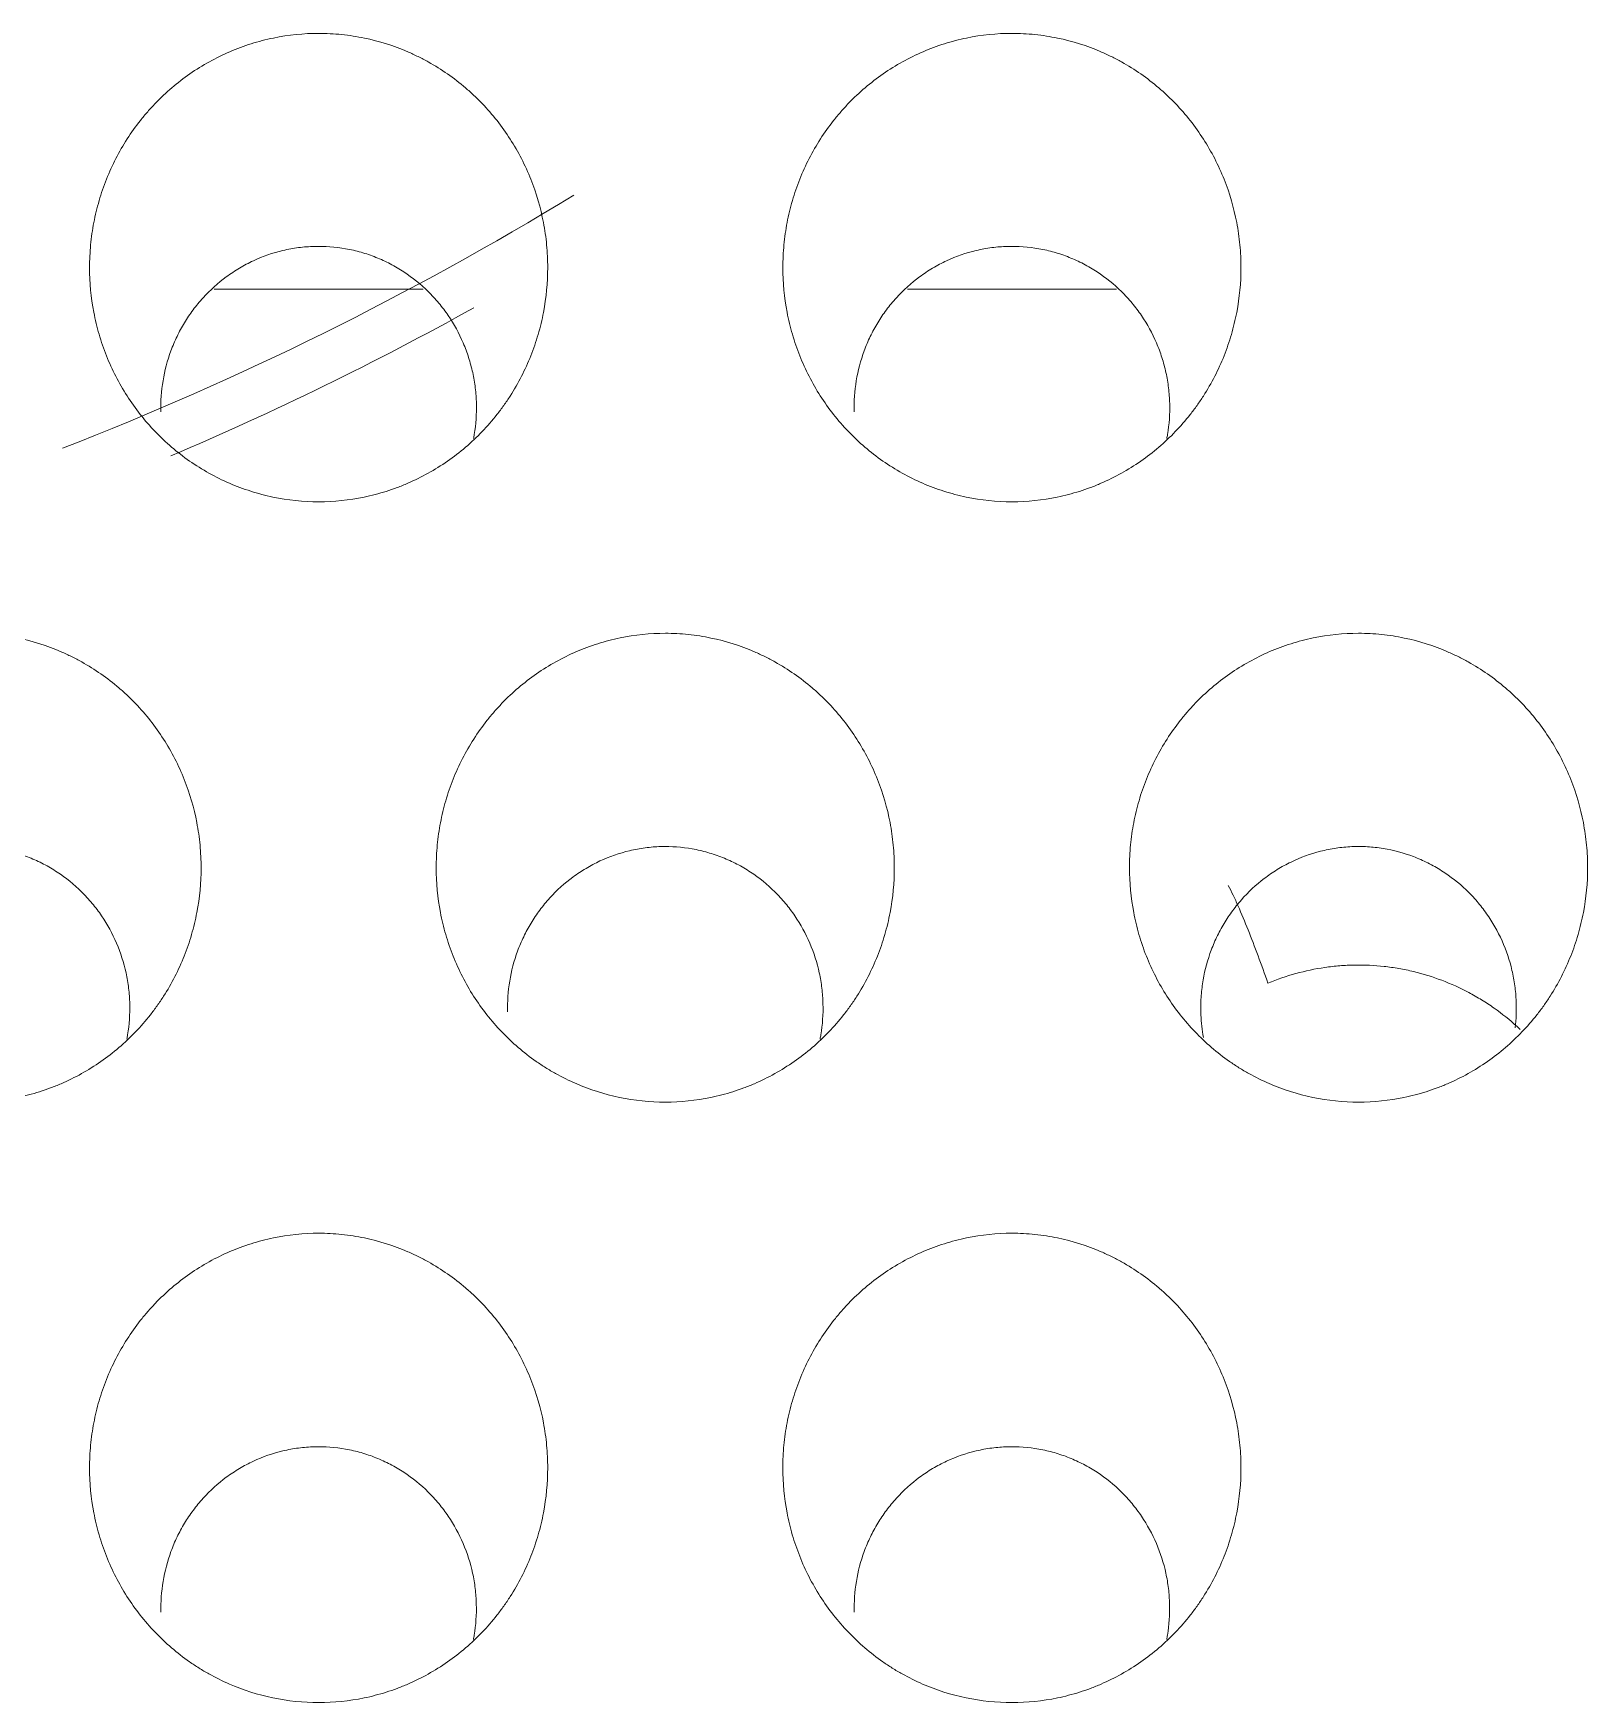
# Model space of a CAD drawing. Header units: inches. Extents: x 3778 to 56227, y -16914 to 35091.
# Drawn here: x 42868.04 to 42874.73, y -12648.33 to -12641.14 of the extents above; entities that cross this region are included whole.
import ezdxf

# ---------------------------------------------------------------- set-up
doc = ezdxf.new("R2010")
doc.units = ezdxf.units.IN
doc.header["$LTSCALE"] = 100
doc.header["$MEASUREMENT"] = 0
doc.layers.add('2-con', color=2, linetype='Continuous')
doc.layers.add('mark-B', color=2, linetype='Continuous', lineweight=20)

# ---------------------------------------------------------------- blocks, each defined once
blk = doc.blocks.new('무풍1WAY 대형')
at = {"layer": 'mark-B'}
for centre, major_axis, ratio, start_param, end_param in [((-179.2733, -450.8437), (0, -15.7282), 0.916931, 3.483724, 3.651771), ((-179.2733, -448.6017), (0, -13.686), 0.99617, 3.541247, 3.647864)]:
    blk.add_ellipse(centre, major_axis=major_axis, ratio=ratio, start_param=start_param, end_param=end_param, dxfattribs=at)
for points, knots in [([(-188.2031, -430.621), (-188.2695, -430.621), (-188.3348, -430.6278), (-188.4311, -430.6478), (-188.4629, -430.6561), (-188.5101, -430.671), (-188.5258, -430.6764), (-188.5568, -430.688), (-188.5721, -430.6942), (-188.6474, -430.7268), (-188.7045, -430.7587), (-188.7853, -430.815), (-188.8115, -430.8354), (-188.8614, -430.8781), (-188.9088, -430.923), (-188.9515, -430.9722), (-188.9818, -431.0107), (-188.9915, -431.0238), (-189.0105, -431.0505), (-189.0197, -431.0641), (-189.064, -431.1333), (-189.0935, -431.1912), (-189.1295, -431.2817), (-189.14, -431.3125), (-189.1537, -431.3595), (-189.1579, -431.3754), (-189.1655, -431.4073), (-189.169, -431.4232), (-189.1842, -431.5031), (-189.1902, -431.5675), (-189.1902, -431.6487), (-189.1898, -431.6649), (-189.1883, -431.6975), (-189.1872, -431.7139), (-189.1825, -431.7628), (-189.1779, -431.795), (-189.1597, -431.8905), (-189.1417, -431.9527), (-189.1056, -432.0436), (-189.092, -432.0737), (-189.0622, -432.1318), (-189.046, -432.16), (-188.9935, -432.2419), (-188.9534, -432.2932), (-188.8964, -432.3527), (-188.8847, -432.3643), (-188.8609, -432.3868), (-188.8244, -432.4197), (-188.76, -432.4696), (-188.7046, -432.5043), (-188.6616, -432.5283), (-188.6471, -432.536), (-188.6174, -432.5506), (-188.6024, -432.5576), (-188.5267, -432.5903), (-188.4644, -432.6101), (-188.3681, -432.6302), (-188.3355, -432.6353), (-188.2694, -432.6421), (-188.2364, -432.6438), (-188.138, -432.6439), (-188.0727, -432.6373), (-187.9918, -432.6206), (-187.9756, -432.6168), (-187.9436, -432.6084), (-187.896, -432.5947), (-187.8193, -432.5661), (-187.7606, -432.5372), (-187.7031, -432.5052), (-187.6749, -432.4876), (-187.594, -432.4312), (-187.5444, -432.3888), (-187.4879, -432.3299), (-187.4768, -432.3178), (-187.4553, -432.293), (-187.4448, -432.2803), (-187.4143, -432.2416), (-187.3953, -432.2149), (-187.3427, -432.1328), (-187.313, -432.075), (-187.2828, -431.9989), (-187.2771, -431.9835), (-187.2665, -431.9525), (-187.2517, -431.9059), (-187.2328, -431.8271), (-187.2236, -431.7629), (-187.219, -431.7144), (-187.2179, -431.6982), (-187.2163, -431.6655), (-187.2159, -431.6491), (-187.2159, -431.5674), (-187.222, -431.5029), (-187.2402, -431.4075), (-187.2477, -431.3759), (-187.2614, -431.3288), (-187.2663, -431.3132), (-187.2769, -431.2822), (-187.2826, -431.2668), (-187.3126, -431.1911), (-187.3421, -431.1334), (-187.3947, -431.0511), (-187.4136, -431.0245), (-187.4543, -430.9726), (-187.4758, -430.9479), (-187.5434, -430.8772), (-187.5927, -430.8347), (-187.66, -430.7877), (-187.6737, -430.7786), (-187.7017, -430.761), (-187.7159, -430.7526), (-187.759, -430.7285), (-187.7884, -430.714), (-187.8783, -430.675), (-187.9408, -430.655), (-188.0708, -430.6278), (-188.1366, -430.621), (-188.2031, -430.621)], [0, 0, 0, 0, 0.03125, 0.03125, 0.046875, 0.046875, 0.054688, 0.054688, 0.0625, 0.0625, 0.09375, 0.09375, 0.109375, 0.109375, 0.125, 0.140625, 0.140625, 0.148438, 0.148438, 0.15625, 0.15625, 0.1875, 0.1875, 0.203125, 0.203125, 0.210938, 0.210938, 0.21875, 0.21875, 0.25, 0.25, 0.257813, 0.257813, 0.265625, 0.265625, 0.28125, 0.28125, 0.3125, 0.3125, 0.328125, 0.328125, 0.34375, 0.34375, 0.375, 0.375, 0.382813, 0.382813, 0.390625, 0.40625, 0.421875, 0.421875, 0.429688, 0.429688, 0.4375, 0.4375, 0.46875, 0.46875, 0.484375, 0.484375, 0.5, 0.5, 0.53125, 0.53125, 0.539063, 0.539063, 0.546875, 0.5625, 0.578125, 0.578125, 0.59375, 0.59375, 0.625, 0.625, 0.632813, 0.632813, 0.640625, 0.640625, 0.65625, 0.65625, 0.6875, 0.6875, 0.695313, 0.695313, 0.703125, 0.71875, 0.734375, 0.734375, 0.742187, 0.742187, 0.75, 0.75, 0.78125, 0.78125, 0.796875, 0.796875, 0.804687, 0.804687, 0.8125, 0.8125, 0.84375, 0.84375, 0.859375, 0.859375, 0.875, 0.875, 0.90625, 0.90625, 0.914063, 0.914063, 0.921875, 0.921875, 0.9375, 0.9375, 0.96875, 0.96875, 1, 1, 1, 1]), ([(-185.2155, -430.621), (-185.282, -430.621), (-185.3473, -430.6278), (-185.4435, -430.6478), (-185.4753, -430.6561), (-185.5226, -430.671), (-185.5383, -430.6764), (-185.5692, -430.688), (-185.5845, -430.6942), (-185.6599, -430.7268), (-185.7169, -430.7587), (-185.7977, -430.815), (-185.824, -430.8354), (-185.8738, -430.8781), (-185.9213, -430.923), (-185.964, -430.9722), (-185.9942, -431.0107), (-186.004, -431.0238), (-186.023, -431.0505), (-186.0322, -431.0641), (-186.0765, -431.1333), (-186.106, -431.1912), (-186.1419, -431.2817), (-186.1525, -431.3125), (-186.1662, -431.3595), (-186.1704, -431.3754), (-186.178, -431.4073), (-186.1814, -431.4232), (-186.1966, -431.5031), (-186.2027, -431.5675), (-186.2027, -431.6487), (-186.2023, -431.6649), (-186.2008, -431.6975), (-186.1996, -431.7139), (-186.195, -431.7628), (-186.1904, -431.795), (-186.1722, -431.8905), (-186.1541, -431.9527), (-186.118, -432.0436), (-186.1044, -432.0737), (-186.0746, -432.1318), (-186.0584, -432.16), (-186.006, -432.2419), (-185.9658, -432.2932), (-185.9089, -432.3527), (-185.8972, -432.3643), (-185.8733, -432.3868), (-185.8368, -432.4197), (-185.7724, -432.4696), (-185.7171, -432.5043), (-185.6741, -432.5283), (-185.6595, -432.536), (-185.6299, -432.5506), (-185.6148, -432.5576), (-185.5392, -432.5903), (-185.4768, -432.6101), (-185.3805, -432.6302), (-185.3479, -432.6353), (-185.2818, -432.6421), (-185.2489, -432.6438), (-185.1504, -432.6439), (-185.0852, -432.6373), (-185.0042, -432.6206), (-184.988, -432.6168), (-184.956, -432.6084), (-184.9085, -432.5947), (-184.8318, -432.5661), (-184.773, -432.5372), (-184.7155, -432.5052), (-184.6873, -432.4876), (-184.6064, -432.4312), (-184.5569, -432.3888), (-184.5003, -432.3299), (-184.4893, -432.3178), (-184.4677, -432.293), (-184.4572, -432.2803), (-184.4267, -432.2416), (-184.4078, -432.2149), (-184.3551, -432.1328), (-184.3255, -432.075), (-184.2952, -431.9989), (-184.2895, -431.9835), (-184.2789, -431.9525), (-184.2641, -431.9059), (-184.2452, -431.8271), (-184.2361, -431.7629), (-184.2315, -431.7144), (-184.2303, -431.6982), (-184.2288, -431.6655), (-184.2284, -431.6491), (-184.2284, -431.5674), (-184.2345, -431.5029), (-184.2526, -431.4075), (-184.2602, -431.3759), (-184.2738, -431.3288), (-184.2788, -431.3132), (-184.2894, -431.2822), (-184.295, -431.2668), (-184.3251, -431.1911), (-184.3546, -431.1334), (-184.4071, -431.0511), (-184.426, -431.0245), (-184.4667, -430.9726), (-184.4882, -430.9479), (-184.5558, -430.8772), (-184.6052, -430.8347), (-184.6724, -430.7877), (-184.6862, -430.7786), (-184.7142, -430.761), (-184.7284, -430.7526), (-184.7715, -430.7285), (-184.8008, -430.714), (-184.8908, -430.675), (-184.9533, -430.655), (-185.0833, -430.6278), (-185.1491, -430.621), (-185.2155, -430.621)], [0, 0, 0, 0, 0.03125, 0.03125, 0.046875, 0.046875, 0.054687, 0.054687, 0.0625, 0.0625, 0.09375, 0.09375, 0.109375, 0.109375, 0.125, 0.140625, 0.140625, 0.148438, 0.148438, 0.15625, 0.15625, 0.1875, 0.1875, 0.203125, 0.203125, 0.210938, 0.210938, 0.21875, 0.21875, 0.25, 0.25, 0.257813, 0.257813, 0.265625, 0.265625, 0.28125, 0.28125, 0.3125, 0.3125, 0.328125, 0.328125, 0.34375, 0.34375, 0.375, 0.375, 0.382813, 0.382813, 0.390625, 0.40625, 0.421875, 0.421875, 0.429688, 0.429688, 0.4375, 0.4375, 0.46875, 0.46875, 0.484375, 0.484375, 0.5, 0.5, 0.53125, 0.53125, 0.539063, 0.539063, 0.546875, 0.5625, 0.578125, 0.578125, 0.59375, 0.59375, 0.625, 0.625, 0.632813, 0.632813, 0.640625, 0.640625, 0.65625, 0.65625, 0.6875, 0.6875, 0.695313, 0.695313, 0.703125, 0.71875, 0.734375, 0.734375, 0.742188, 0.742188, 0.75, 0.75, 0.78125, 0.78125, 0.796875, 0.796875, 0.804688, 0.804688, 0.8125, 0.8125, 0.84375, 0.84375, 0.859375, 0.859375, 0.875, 0.875, 0.90625, 0.90625, 0.914063, 0.914063, 0.921875, 0.921875, 0.9375, 0.9375, 0.96875, 0.96875, 1, 1, 1, 1]), ([(-188.8701, -430.8933), (-188.8713, -430.8995), (-188.8724, -430.9057), (-188.8806, -430.956), (-188.8837, -431.0004), (-188.882, -431.0678), (-188.8804, -431.0904), (-188.875, -431.1349), (-188.8713, -431.157), (-188.8571, -431.2224), (-188.8436, -431.2651), (-188.808, -431.3483), (-188.7865, -431.3876), (-188.7488, -431.4432), (-188.7353, -431.4612), (-188.7137, -431.4873), (-188.7062, -431.4959), (-188.6909, -431.5126), (-188.683, -431.5207), (-188.643, -431.5604), (-188.6081, -431.5887), (-188.5608, -431.6197), (-188.5512, -431.6257), (-188.5316, -431.6372), (-188.5216, -431.6428), (-188.4914, -431.6585), (-188.4503, -431.6774), (-188.397, -431.6956), (-188.3641, -431.7042), (-188.3419, -431.7093), (-188.3307, -431.7116), (-188.2745, -431.7216), (-188.2294, -431.7249), (-188.1617, -431.723), (-188.1391, -431.7212), (-188.1052, -431.7167), (-188.0939, -431.7149), (-188.0715, -431.7108), (-188.0604, -431.7085), (-188.0054, -431.6954), (-187.9628, -431.6806), (-187.9013, -431.6519), (-187.881, -431.6412), (-187.8421, -431.618), (-187.8233, -431.6055), (-187.7692, -431.5655), (-187.7359, -431.5354), (-187.6977, -431.4934), (-187.6903, -431.4848), (-187.676, -431.4674), (-187.6691, -431.4585), (-187.649, -431.4315), (-187.6241, -431.3943), (-187.5975, -431.3452), (-187.5836, -431.3144), (-187.5749, -431.2937), (-187.5707, -431.2831), (-187.5513, -431.2303), (-187.5288, -431.1442), (-187.5224, -431.0554), (-187.5235, -431.0102)], [0, 0, 0, 0, 0.008227, 0.008227, 0.066566, 0.066566, 0.095736, 0.095736, 0.124906, 0.124906, 0.183246, 0.183246, 0.241585, 0.241585, 0.270755, 0.270755, 0.28534, 0.28534, 0.299925, 0.299925, 0.358264, 0.358264, 0.372849, 0.372849, 0.387434, 0.387434, 0.416604, 0.445774, 0.460359, 0.460359, 0.474944, 0.474944, 0.533283, 0.533283, 0.562453, 0.562453, 0.577038, 0.577038, 0.591623, 0.591623, 0.649962, 0.649962, 0.679132, 0.679132, 0.708302, 0.708302, 0.766642, 0.766642, 0.781226, 0.781226, 0.795811, 0.795811, 0.824981, 0.854151, 0.868736, 0.868736, 0.883321, 0.883321, 0.94166, 1, 1, 1, 1]), ([(-185.8826, -430.8933), (-185.8837, -430.8995), (-185.8848, -430.9057), (-185.8931, -430.956), (-185.8962, -431.0004), (-185.8945, -431.0678), (-185.8928, -431.0904), (-185.8875, -431.1349), (-185.8838, -431.157), (-185.8695, -431.2224), (-185.856, -431.2651), (-185.8205, -431.3483), (-185.799, -431.3876), (-185.7613, -431.4432), (-185.7478, -431.4612), (-185.7261, -431.4873), (-185.7187, -431.4959), (-185.7033, -431.5126), (-185.6955, -431.5207), (-185.6554, -431.5604), (-185.6205, -431.5887), (-185.5733, -431.6197), (-185.5637, -431.6257), (-185.5441, -431.6372), (-185.5341, -431.6428), (-185.5039, -431.6585), (-185.4628, -431.6774), (-185.4095, -431.6956), (-185.3765, -431.7042), (-185.3544, -431.7093), (-185.3432, -431.7116), (-185.287, -431.7216), (-185.2419, -431.7249), (-185.1742, -431.723), (-185.1516, -431.7212), (-185.1177, -431.7167), (-185.1063, -431.7149), (-185.0839, -431.7108), (-185.0728, -431.7085), (-185.0178, -431.6954), (-184.9753, -431.6806), (-184.9137, -431.6519), (-184.8935, -431.6412), (-184.8545, -431.618), (-184.8358, -431.6055), (-184.7816, -431.5655), (-184.7483, -431.5354), (-184.7102, -431.4934), (-184.7028, -431.4848), (-184.6884, -431.4674), (-184.6815, -431.4585), (-184.6614, -431.4315), (-184.6365, -431.3943), (-184.6099, -431.3452), (-184.5961, -431.3144), (-184.5873, -431.2937), (-184.5831, -431.2831), (-184.5638, -431.2303), (-184.5413, -431.1442), (-184.5349, -431.0554), (-184.536, -431.0102)], [0, 0, 0, 0, 0.008227, 0.008227, 0.066566, 0.066566, 0.095736, 0.095736, 0.124906, 0.124906, 0.183246, 0.183246, 0.241585, 0.241585, 0.270755, 0.270755, 0.28534, 0.28534, 0.299925, 0.299925, 0.358264, 0.358264, 0.372849, 0.372849, 0.387434, 0.387434, 0.416604, 0.445774, 0.460359, 0.460359, 0.474944, 0.474944, 0.533283, 0.533283, 0.562453, 0.562453, 0.577038, 0.577038, 0.591623, 0.591623, 0.649962, 0.649962, 0.679132, 0.679132, 0.708302, 0.708302, 0.766642, 0.766642, 0.781226, 0.781226, 0.795811, 0.795811, 0.824981, 0.854151, 0.868736, 0.868736, 0.883321, 0.883321, 0.94166, 1, 1, 1, 1]), ([(-189.6968, -433.2088), (-189.7633, -433.2088), (-189.8285, -433.2156), (-189.9248, -433.2355), (-189.9565, -433.2438), (-190.0038, -433.2587), (-190.0195, -433.2641), (-190.0505, -433.2757), (-190.0657, -433.2818), (-190.1411, -433.3144), (-190.1981, -433.3462), (-190.2789, -433.4025), (-190.3052, -433.4228), (-190.355, -433.4655), (-190.4024, -433.5104), (-190.4451, -433.5595), (-190.4754, -433.5979), (-190.4852, -433.611), (-190.5042, -433.6377), (-190.5134, -433.6513), (-190.5577, -433.7204), (-190.5872, -433.7783), (-190.6232, -433.8687), (-190.6337, -433.8994), (-190.6474, -433.9465), (-190.6516, -433.9623), (-190.6593, -433.9941), (-190.6627, -434.0101), (-190.6779, -434.0899), (-190.684, -434.1543), (-190.684, -434.2354), (-190.6836, -434.2516), (-190.6821, -434.2842), (-190.6809, -434.3005), (-190.6763, -434.3494), (-190.6717, -434.3816), (-190.6534, -434.477), (-190.6354, -434.5391), (-190.5993, -434.63), (-190.5857, -434.6601), (-190.5559, -434.7181), (-190.5397, -434.7463), (-190.4872, -434.8281), (-190.447, -434.8793), (-190.3901, -434.9387), (-190.3783, -434.9503), (-190.3545, -434.9729), (-190.318, -435.0057), (-190.2536, -435.0555), (-190.1983, -435.0901), (-190.1553, -435.1141), (-190.1407, -435.1218), (-190.1111, -435.1364), (-190.096, -435.1434), (-190.0204, -435.1761), (-189.958, -435.1958), (-189.8618, -435.2159), (-189.8292, -435.2209), (-189.7631, -435.2278), (-189.7302, -435.2295), (-189.6317, -435.2295), (-189.5666, -435.2229), (-189.4856, -435.2062), (-189.4694, -435.2025), (-189.4374, -435.1941), (-189.3899, -435.1805), (-189.3132, -435.1519), (-189.2545, -435.123), (-189.197, -435.0911), (-189.1688, -435.0735), (-189.0879, -435.0172), (-189.0384, -434.9748), (-188.9818, -434.916), (-188.9707, -434.9039), (-188.9492, -434.8792), (-188.9387, -434.8665), (-188.9082, -434.8278), (-188.8892, -434.8012), (-188.8366, -434.7191), (-188.8069, -434.6613), (-188.7766, -434.5853), (-188.7709, -434.5699), (-188.7603, -434.539), (-188.7455, -434.4924), (-188.7266, -434.4136), (-188.7174, -434.3496), (-188.7128, -434.3011), (-188.7117, -434.2848), (-188.7101, -434.2522), (-188.7097, -434.2358), (-188.7097, -434.1541), (-188.7158, -434.0897), (-188.734, -433.9944), (-188.7415, -433.9628), (-188.7552, -433.9158), (-188.7601, -433.9001), (-188.7708, -433.8691), (-188.7764, -433.8538), (-188.8065, -433.7782), (-188.836, -433.7205), (-188.8886, -433.6384), (-188.9075, -433.6117), (-188.9482, -433.5599), (-188.9697, -433.5352), (-189.0373, -433.4646), (-189.0867, -433.4222), (-189.1539, -433.3752), (-189.1676, -433.3661), (-189.1956, -433.3486), (-189.2099, -433.3402), (-189.2529, -433.3161), (-189.2823, -433.3016), (-189.3722, -433.2627), (-189.4347, -433.2427), (-189.5647, -433.2156), (-189.6304, -433.2088), (-189.6968, -433.2088)], [0, 0, 0, 0, 0.03125, 0.03125, 0.046875, 0.046875, 0.054688, 0.054688, 0.0625, 0.0625, 0.09375, 0.09375, 0.109375, 0.109375, 0.125, 0.140625, 0.140625, 0.148438, 0.148438, 0.15625, 0.15625, 0.1875, 0.1875, 0.203125, 0.203125, 0.210938, 0.210938, 0.21875, 0.21875, 0.25, 0.25, 0.257812, 0.257812, 0.265625, 0.265625, 0.28125, 0.28125, 0.3125, 0.3125, 0.328125, 0.328125, 0.34375, 0.34375, 0.375, 0.375, 0.382812, 0.382812, 0.390625, 0.40625, 0.421875, 0.421875, 0.429687, 0.429687, 0.4375, 0.4375, 0.46875, 0.46875, 0.484375, 0.484375, 0.5, 0.5, 0.53125, 0.53125, 0.539062, 0.539062, 0.546875, 0.5625, 0.578125, 0.578125, 0.59375, 0.59375, 0.625, 0.625, 0.632812, 0.632812, 0.640625, 0.640625, 0.65625, 0.65625, 0.6875, 0.6875, 0.695312, 0.695312, 0.703125, 0.71875, 0.734375, 0.734375, 0.742187, 0.742187, 0.75, 0.75, 0.78125, 0.78125, 0.796875, 0.796875, 0.804687, 0.804687, 0.8125, 0.8125, 0.84375, 0.84375, 0.859375, 0.859375, 0.875, 0.875, 0.90625, 0.90625, 0.914062, 0.914062, 0.921875, 0.921875, 0.9375, 0.9375, 0.96875, 0.96875, 1, 1, 1, 1]), ([(-186.7093, -433.2088), (-186.7757, -433.2088), (-186.841, -433.2156), (-186.9372, -433.2355), (-186.969, -433.2438), (-187.0162, -433.2587), (-187.0319, -433.2641), (-187.0629, -433.2757), (-187.0782, -433.2818), (-187.1535, -433.3144), (-187.2106, -433.3462), (-187.2914, -433.4025), (-187.3176, -433.4228), (-187.3675, -433.4655), (-187.4149, -433.5104), (-187.4576, -433.5595), (-187.4879, -433.5979), (-187.4977, -433.611), (-187.5166, -433.6377), (-187.5259, -433.6513), (-187.5701, -433.7204), (-187.5997, -433.7783), (-187.6356, -433.8687), (-187.6462, -433.8994), (-187.6599, -433.9465), (-187.6641, -433.9623), (-187.6717, -433.9941), (-187.6751, -434.0101), (-187.6903, -434.0899), (-187.6964, -434.1543), (-187.6964, -434.2354), (-187.696, -434.2516), (-187.6945, -434.2842), (-187.6934, -434.3005), (-187.6887, -434.3494), (-187.6841, -434.3816), (-187.6659, -434.477), (-187.6478, -434.5391), (-187.6117, -434.63), (-187.5981, -434.6601), (-187.5683, -434.7181), (-187.5521, -434.7463), (-187.4996, -434.8281), (-187.4595, -434.8793), (-187.4025, -434.9387), (-187.3908, -434.9503), (-187.367, -434.9729), (-187.3305, -435.0057), (-187.266, -435.0555), (-187.2107, -435.0901), (-187.1677, -435.1141), (-187.1532, -435.1218), (-187.1235, -435.1364), (-187.1085, -435.1434), (-187.0328, -435.1761), (-186.9705, -435.1958), (-186.8742, -435.2159), (-186.8416, -435.2209), (-186.7756, -435.2278), (-186.7426, -435.2295), (-186.6442, -435.2295), (-186.579, -435.2229), (-186.4981, -435.2062), (-186.4819, -435.2025), (-186.4499, -435.1941), (-186.4024, -435.1805), (-186.3257, -435.1519), (-186.2669, -435.123), (-186.2095, -435.0911), (-186.1813, -435.0735), (-186.1003, -435.0172), (-186.0508, -434.9748), (-185.9942, -434.916), (-185.9832, -434.9039), (-185.9616, -434.8792), (-185.9511, -434.8665), (-185.9206, -434.8278), (-185.9017, -434.8012), (-185.849, -434.7191), (-185.8193, -434.6613), (-185.7891, -434.5853), (-185.7834, -434.5699), (-185.7727, -434.539), (-185.758, -434.4924), (-185.7391, -434.4136), (-185.7299, -434.3496), (-185.7253, -434.3011), (-185.7241, -434.2848), (-185.7226, -434.2522), (-185.7222, -434.2358), (-185.7222, -434.1541), (-185.7283, -434.0897), (-185.7464, -433.9944), (-185.754, -433.9628), (-185.7676, -433.9158), (-185.7726, -433.9001), (-185.7832, -433.8691), (-185.7889, -433.8538), (-185.8189, -433.7782), (-185.8485, -433.7205), (-185.901, -433.6384), (-185.9199, -433.6117), (-185.9606, -433.5599), (-185.9821, -433.5352), (-186.0497, -433.4646), (-186.0991, -433.4222), (-186.1663, -433.3752), (-186.1801, -433.3661), (-186.2081, -433.3486), (-186.2223, -433.3402), (-186.2654, -433.3161), (-186.2947, -433.3016), (-186.3847, -433.2627), (-186.4471, -433.2427), (-186.5771, -433.2156), (-186.6429, -433.2088), (-186.7093, -433.2088)], [0, 0, 0, 0, 0.03125, 0.03125, 0.046875, 0.046875, 0.054688, 0.054688, 0.0625, 0.0625, 0.09375, 0.09375, 0.109375, 0.109375, 0.125, 0.140625, 0.140625, 0.148438, 0.148438, 0.15625, 0.15625, 0.1875, 0.1875, 0.203125, 0.203125, 0.210938, 0.210938, 0.21875, 0.21875, 0.25, 0.25, 0.257813, 0.257813, 0.265625, 0.265625, 0.28125, 0.28125, 0.3125, 0.3125, 0.328125, 0.328125, 0.34375, 0.34375, 0.375, 0.375, 0.382813, 0.382813, 0.390625, 0.40625, 0.421875, 0.421875, 0.429688, 0.429688, 0.4375, 0.4375, 0.46875, 0.46875, 0.484375, 0.484375, 0.5, 0.5, 0.53125, 0.53125, 0.539063, 0.539063, 0.546875, 0.5625, 0.578125, 0.578125, 0.59375, 0.59375, 0.625, 0.625, 0.632813, 0.632813, 0.640625, 0.640625, 0.65625, 0.65625, 0.6875, 0.6875, 0.695313, 0.695313, 0.703125, 0.71875, 0.734375, 0.734375, 0.742188, 0.742188, 0.75, 0.75, 0.78125, 0.78125, 0.796875, 0.796875, 0.804687, 0.804687, 0.8125, 0.8125, 0.84375, 0.84375, 0.859375, 0.859375, 0.875, 0.875, 0.90625, 0.90625, 0.914062, 0.914062, 0.921875, 0.921875, 0.9375, 0.9375, 0.96875, 0.96875, 1, 1, 1, 1]), ([(-183.7217, -433.2088), (-183.7882, -433.2088), (-183.8534, -433.2156), (-183.9497, -433.2355), (-183.9814, -433.2438), (-184.0287, -433.2587), (-184.0444, -433.2641), (-184.0754, -433.2757), (-184.0906, -433.2818), (-184.166, -433.3144), (-184.223, -433.3462), (-184.3038, -433.4025), (-184.3301, -433.4228), (-184.3799, -433.4655), (-184.4274, -433.5104), (-184.4701, -433.5595), (-184.5003, -433.5979), (-184.5101, -433.611), (-184.5291, -433.6377), (-184.5383, -433.6513), (-184.5826, -433.7204), (-184.6121, -433.7783), (-184.6481, -433.8687), (-184.6586, -433.8994), (-184.6723, -433.9465), (-184.6765, -433.9623), (-184.6842, -433.9941), (-184.6876, -434.0101), (-184.7028, -434.0899), (-184.7089, -434.1543), (-184.7089, -434.2354), (-184.7085, -434.2516), (-184.707, -434.2842), (-184.7058, -434.3005), (-184.7012, -434.3494), (-184.6966, -434.3816), (-184.6783, -434.477), (-184.6603, -434.5391), (-184.6242, -434.63), (-184.6106, -434.6601), (-184.5808, -434.7181), (-184.5646, -434.7463), (-184.5121, -434.8281), (-184.4719, -434.8793), (-184.415, -434.9387), (-184.4033, -434.9503), (-184.3794, -434.9729), (-184.3429, -435.0057), (-184.2785, -435.0555), (-184.2232, -435.0901), (-184.1802, -435.1141), (-184.1656, -435.1218), (-184.136, -435.1364), (-184.1209, -435.1434), (-184.0453, -435.1761), (-183.9829, -435.1958), (-183.8867, -435.2159), (-183.8541, -435.2209), (-183.788, -435.2278), (-183.7551, -435.2295), (-183.6567, -435.2295), (-183.5915, -435.2229), (-183.5105, -435.2062), (-183.4943, -435.2025), (-183.4623, -435.1941), (-183.4148, -435.1805), (-183.3381, -435.1519), (-183.2794, -435.123), (-183.2219, -435.0911), (-183.1937, -435.0735), (-183.1128, -435.0172), (-183.0633, -434.9748), (-183.0067, -434.916), (-182.9956, -434.9039), (-182.9741, -434.8792), (-182.9636, -434.8665), (-182.9331, -434.8278), (-182.9141, -434.8012), (-182.8615, -434.7191), (-182.8318, -434.6613), (-182.8015, -434.5853), (-182.7958, -434.5699), (-182.7852, -434.539), (-182.7704, -434.4924), (-182.7515, -434.4136), (-182.7423, -434.3496), (-182.7377, -434.3011), (-182.7366, -434.2848), (-182.735, -434.2522), (-182.7346, -434.2358), (-182.7346, -434.1541), (-182.7407, -434.0897), (-182.7589, -433.9944), (-182.7664, -433.9628), (-182.7801, -433.9158), (-182.785, -433.9001), (-182.7957, -433.8691), (-182.8013, -433.8538), (-182.8314, -433.7782), (-182.8609, -433.7205), (-182.9135, -433.6384), (-182.9324, -433.6117), (-182.9731, -433.5599), (-182.9946, -433.5352), (-183.0622, -433.4646), (-183.1116, -433.4222), (-183.1788, -433.3752), (-183.1925, -433.3661), (-183.2205, -433.3486), (-183.2348, -433.3402), (-183.2778, -433.3161), (-183.3072, -433.3016), (-183.3971, -433.2627), (-183.4596, -433.2427), (-183.5896, -433.2156), (-183.6553, -433.2088), (-183.7217, -433.2088)], [0, 0, 0, 0, 0.03125, 0.03125, 0.046875, 0.046875, 0.054688, 0.054688, 0.0625, 0.0625, 0.09375, 0.09375, 0.109375, 0.109375, 0.125, 0.140625, 0.140625, 0.148438, 0.148438, 0.15625, 0.15625, 0.1875, 0.1875, 0.203125, 0.203125, 0.210938, 0.210938, 0.21875, 0.21875, 0.25, 0.25, 0.257813, 0.257813, 0.265625, 0.265625, 0.28125, 0.28125, 0.3125, 0.3125, 0.328125, 0.328125, 0.34375, 0.34375, 0.375, 0.375, 0.382813, 0.382813, 0.390625, 0.40625, 0.421875, 0.421875, 0.429688, 0.429688, 0.4375, 0.4375, 0.46875, 0.46875, 0.484375, 0.484375, 0.5, 0.5, 0.53125, 0.53125, 0.539063, 0.539063, 0.546875, 0.5625, 0.578125, 0.578125, 0.59375, 0.59375, 0.625, 0.625, 0.632813, 0.632813, 0.640625, 0.640625, 0.65625, 0.65625, 0.6875, 0.6875, 0.695313, 0.695313, 0.703125, 0.71875, 0.734375, 0.734375, 0.742188, 0.742188, 0.75, 0.75, 0.78125, 0.78125, 0.796875, 0.796875, 0.804688, 0.804688, 0.8125, 0.8125, 0.84375, 0.84375, 0.859375, 0.859375, 0.875, 0.875, 0.90625, 0.90625, 0.914063, 0.914063, 0.921875, 0.921875, 0.9375, 0.9375, 0.96875, 0.96875, 1, 1, 1, 1]), ([(-190.3151, -433.9043), (-190.2966, -433.9456), (-190.2745, -433.9845), (-190.2359, -434.0394), (-190.2221, -434.0571), (-190.1928, -434.0913), (-190.1771, -434.1079), (-190.1281, -434.1546), (-190.0928, -434.1823), (-190.0358, -434.2184), (-190.0161, -434.2296), (-189.9753, -434.25), (-189.9546, -434.2591), (-189.8913, -434.2831), (-189.8478, -434.2948), (-189.7917, -434.3039), (-189.7804, -434.3054), (-189.7577, -434.3079), (-189.7237, -434.3108), (-189.6672, -434.3111), (-189.6223, -434.3068), (-189.5887, -434.3018), (-189.5775, -434.2999), (-189.5551, -434.2954), (-189.5439, -434.2929), (-189.4888, -434.2789), (-189.4465, -434.2634), (-189.3856, -434.2338), (-189.3657, -434.2229), (-189.3269, -434.1991), (-189.3083, -434.1862), (-189.2546, -434.1453), (-189.2218, -434.1147), (-189.1844, -434.0722), (-189.1771, -434.0635), (-189.163, -434.0458), (-189.1426, -434.0189), (-189.112, -433.9718), (-189.0912, -433.9319), (-189.0723, -433.8908), (-189.0639, -433.8699), (-189.0418, -433.8066), (-189.0312, -433.7633), (-189.023, -433.708), (-189.0216, -433.6969), (-189.0193, -433.6745), (-189.0185, -433.6632), (-189.0167, -433.6295), (-189.0166, -433.6072), (-189.0189, -433.5523), (-189.0225, -433.52), (-189.0283, -433.4878)], [0, 0, 0, 0, 0.067884, 0.067884, 0.101826, 0.101826, 0.135768, 0.135768, 0.203652, 0.203652, 0.237594, 0.237594, 0.271536, 0.271536, 0.33942, 0.33942, 0.356391, 0.356391, 0.373362, 0.407304, 0.441247, 0.441247, 0.458218, 0.458218, 0.475189, 0.475189, 0.543073, 0.543073, 0.577015, 0.577015, 0.610957, 0.610957, 0.678841, 0.678841, 0.695812, 0.695812, 0.712783, 0.746725, 0.780667, 0.780667, 0.814609, 0.814609, 0.882493, 0.882493, 0.899464, 0.899464, 0.916435, 0.916435, 0.950377, 0.950377, 1, 1, 1, 1]), ([(-187.3766, -433.481), (-187.3777, -433.4871), (-187.3788, -433.4932), (-187.387, -433.5433), (-187.3901, -433.5878), (-187.3884, -433.6551), (-187.3868, -433.6777), (-187.3814, -433.7222), (-187.3777, -433.7442), (-187.3635, -433.8096), (-187.3499, -433.8523), (-187.3143, -433.9354), (-187.2928, -433.9747), (-187.2551, -434.0303), (-187.2416, -434.0483), (-187.2199, -434.0743), (-187.2125, -434.0829), (-187.1971, -434.0996), (-187.1893, -434.1077), (-187.1492, -434.1473), (-187.1143, -434.1756), (-187.067, -434.2066), (-187.0574, -434.2126), (-187.0378, -434.2241), (-187.0278, -434.2297), (-186.9976, -434.2454), (-186.9565, -434.2642), (-186.9032, -434.2824), (-186.8703, -434.2909), (-186.8481, -434.2961), (-186.8369, -434.2983), (-186.7807, -434.3083), (-186.7356, -434.3116), (-186.6679, -434.3097), (-186.6453, -434.3079), (-186.6114, -434.3035), (-186.6001, -434.3017), (-186.5777, -434.2976), (-186.5666, -434.2952), (-186.5116, -434.2821), (-186.469, -434.2674), (-186.4075, -434.2387), (-186.3872, -434.228), (-186.3483, -434.2049), (-186.3295, -434.1924), (-186.2753, -434.1524), (-186.242, -434.1223), (-186.2039, -434.0804), (-186.1965, -434.0718), (-186.1821, -434.0543), (-186.1752, -434.0455), (-186.1551, -434.0185), (-186.1302, -433.9814), (-186.1036, -433.9323), (-186.0897, -433.9015), (-186.0809, -433.8808), (-186.0768, -433.8702), (-186.0574, -433.8174), (-186.0349, -433.7314), (-186.0285, -433.6426), (-186.0296, -433.5975)], [0, 0, 0, 0, 0.00808, 0.00808, 0.066428, 0.066428, 0.095603, 0.095603, 0.124777, 0.124777, 0.183125, 0.183125, 0.241473, 0.241473, 0.270647, 0.270647, 0.285234, 0.285234, 0.299821, 0.299821, 0.35817, 0.35817, 0.372757, 0.372757, 0.387344, 0.387344, 0.416518, 0.445692, 0.460279, 0.460279, 0.474866, 0.474866, 0.533214, 0.533214, 0.562388, 0.562388, 0.576975, 0.576975, 0.591562, 0.591562, 0.649911, 0.649911, 0.679085, 0.679085, 0.708259, 0.708259, 0.766607, 0.766607, 0.781194, 0.781194, 0.795781, 0.795781, 0.824955, 0.854129, 0.868716, 0.868716, 0.883304, 0.883304, 0.941652, 1, 1, 1, 1]), ([(-184.389, -433.481), (-184.3902, -433.4871), (-184.3913, -433.4932), (-184.3995, -433.5433), (-184.4026, -433.5878), (-184.4009, -433.6551), (-184.3992, -433.6777), (-184.3939, -433.7222), (-184.3901, -433.7442), (-184.3759, -433.8096), (-184.3624, -433.8523), (-184.3268, -433.9354), (-184.3053, -433.9747), (-184.2675, -434.0303), (-184.2541, -434.0483), (-184.2324, -434.0743), (-184.2249, -434.0829), (-184.2096, -434.0996), (-184.2017, -434.1077), (-184.1616, -434.1473), (-184.1267, -434.1756), (-184.0795, -434.2066), (-184.0699, -434.2126), (-184.0502, -434.2241), (-184.0402, -434.2297), (-184.0101, -434.2454), (-183.969, -434.2642), (-183.9156, -434.2824), (-183.8827, -434.2909), (-183.8606, -434.2961), (-183.8494, -434.2983), (-183.7931, -434.3083), (-183.7481, -434.3116), (-183.6804, -434.3097), (-183.6578, -434.3079), (-183.6238, -434.3035), (-183.6125, -434.3017), (-183.5901, -434.2976), (-183.579, -434.2952), (-183.524, -434.2821), (-183.4815, -434.2674), (-183.4199, -434.2387), (-183.3997, -434.228), (-183.3607, -434.2049), (-183.342, -434.1924), (-183.2878, -434.1524), (-183.2545, -434.1223), (-183.2163, -434.0804), (-183.2089, -434.0718), (-183.1946, -434.0543), (-183.1876, -434.0455), (-183.1675, -434.0185), (-183.1426, -433.9814), (-183.116, -433.9323), (-183.1022, -433.9015), (-183.0934, -433.8808), (-183.0892, -433.8702), (-183.0698, -433.8174), (-183.0473, -433.7314), (-183.0409, -433.6426), (-183.042, -433.5975)], [0, 0, 0, 0, 0.00808, 0.00808, 0.066428, 0.066428, 0.095603, 0.095603, 0.124777, 0.124777, 0.183125, 0.183125, 0.241473, 0.241473, 0.270647, 0.270647, 0.285234, 0.285234, 0.299821, 0.299821, 0.35817, 0.35817, 0.372757, 0.372757, 0.387344, 0.387344, 0.416518, 0.445692, 0.460279, 0.460279, 0.474866, 0.474866, 0.533214, 0.533214, 0.562388, 0.562388, 0.576975, 0.576975, 0.591562, 0.591562, 0.649911, 0.649911, 0.679085, 0.679085, 0.708259, 0.708259, 0.766607, 0.766607, 0.781194, 0.781194, 0.795781, 0.795781, 0.824955, 0.854129, 0.868716, 0.868716, 0.883304, 0.883304, 0.941652, 1, 1, 1, 1]), ([(-189.3066, -433.7213), (-189.3458, -433.7378), (-189.426, -433.7655), (-189.5094, -433.7832), (-189.5732, -433.7925), (-189.5946, -433.7949), (-189.6373, -433.7983), (-189.6586, -433.7993), (-189.7224, -433.8004), (-189.7648, -433.7985), (-189.8283, -433.7915), (-189.8494, -433.7885), (-189.8917, -433.7811), (-189.9128, -433.7767), (-189.9753, -433.7616), (-190.0566, -433.7364), (-190.134, -433.7013), (-190.1905, -433.6713), (-190.2092, -433.6606), (-190.2457, -433.6382), (-190.2635, -433.6264), (-190.3156, -433.5898), (-190.3535, -433.5594), (-190.3892, -433.5265), (-190.3938, -433.5222)], [0, 0, 0, 0, 0.109313, 0.218627, 0.218627, 0.273283, 0.273283, 0.32794, 0.32794, 0.437253, 0.437253, 0.49191, 0.49191, 0.546567, 0.546567, 0.65588, 0.765194, 0.765194, 0.81985, 0.81985, 0.874507, 0.874507, 0.98382, 1, 1, 1, 1]), ([(-190.3716, -433.5292), (-190.3762, -433.5673), (-190.3777, -433.6054), (-190.3753, -433.6658), (-190.3733, -433.6881), (-190.3688, -433.7216), (-190.367, -433.7327), (-190.3629, -433.7549), (-190.3606, -433.7659), (-190.3478, -433.8205), (-190.3335, -433.863), (-190.3151, -433.9043)], [0, 0, 0, 0, 0.299717, 0.299717, 0.474788, 0.474788, 0.562323, 0.562323, 0.649858, 0.649858, 1, 1, 1, 1]), ([(-189.1352, -434.1424), (-189.1424, -434.1292), (-189.1495, -434.1151), (-189.1638, -434.0854), (-189.171, -434.0698), (-189.1924, -434.0215), (-189.2067, -433.9871), (-189.2353, -433.9154), (-189.2495, -433.878), (-189.2781, -433.8012), (-189.2923, -433.7617), (-189.3066, -433.7213)], [0, 0, 0, 0, 0.125, 0.125, 0.25, 0.25, 0.5, 0.5, 0.75, 0.75, 1, 1, 1, 1]), ([(-188.2031, -435.7965), (-188.2695, -435.7965), (-188.3347, -435.8032), (-188.4309, -435.8232), (-188.4627, -435.8314), (-188.5099, -435.8463), (-188.5256, -435.8517), (-188.5566, -435.8633), (-188.5718, -435.8694), (-188.6472, -435.9019), (-188.7042, -435.9337), (-188.785, -435.9899), (-188.8112, -436.0102), (-188.8611, -436.0528), (-188.9085, -436.0976), (-188.9512, -436.1467), (-188.9815, -436.1851), (-188.9913, -436.1981), (-189.0103, -436.2248), (-189.0195, -436.2384), (-189.0638, -436.3075), (-189.0934, -436.3653), (-189.1293, -436.4556), (-189.1399, -436.4863), (-189.1536, -436.5333), (-189.1578, -436.5491), (-189.1654, -436.5809), (-189.1689, -436.5968), (-189.1841, -436.6766), (-189.1902, -436.7409), (-189.1902, -436.822), (-189.1898, -436.8382), (-189.1883, -436.8707), (-189.1871, -436.8871), (-189.1825, -436.9359), (-189.1779, -436.9681), (-189.1596, -437.0634), (-189.1416, -437.1255), (-189.1054, -437.2163), (-189.0918, -437.2463), (-189.062, -437.3043), (-189.0458, -437.3324), (-188.9933, -437.4142), (-188.9531, -437.4653), (-188.8961, -437.5247), (-188.8844, -437.5363), (-188.8606, -437.5588), (-188.8241, -437.5916), (-188.7597, -437.6413), (-188.7043, -437.6759), (-188.6614, -437.6999), (-188.6468, -437.7075), (-188.6171, -437.7221), (-188.6021, -437.7291), (-188.5265, -437.7617), (-188.4642, -437.7814), (-188.3679, -437.8014), (-188.3354, -437.8065), (-188.2693, -437.8133), (-188.2364, -437.815), (-188.138, -437.8151), (-188.0728, -437.8085), (-187.9919, -437.7918), (-187.9757, -437.7881), (-187.9437, -437.7797), (-187.8962, -437.7661), (-187.8196, -437.7376), (-187.7608, -437.7087), (-187.7034, -437.6768), (-187.6752, -437.6593), (-187.5943, -437.6031), (-187.5447, -437.5607), (-187.4881, -437.502), (-187.4771, -437.4899), (-187.4556, -437.4652), (-187.445, -437.4525), (-187.4145, -437.4139), (-187.3956, -437.3873), (-187.3429, -437.3053), (-187.3132, -437.2476), (-187.2829, -437.1717), (-187.2772, -437.1563), (-187.2666, -437.1254), (-187.2518, -437.0788), (-187.2329, -437.0001), (-187.2237, -436.9361), (-187.2191, -436.8876), (-187.2179, -436.8714), (-187.2164, -436.8388), (-187.216, -436.8224), (-187.216, -436.7408), (-187.2221, -436.6764), (-187.2402, -436.5811), (-187.2478, -436.5496), (-187.2615, -436.5026), (-187.2664, -436.487), (-187.277, -436.456), (-187.2827, -436.4407), (-187.3128, -436.3651), (-187.3423, -436.3075), (-187.3949, -436.2255), (-187.4138, -436.1988), (-187.4545, -436.1471), (-187.476, -436.1224), (-187.5437, -436.0519), (-187.593, -436.0096), (-187.6737, -435.9533), (-187.7019, -435.9357), (-187.7593, -435.9036), (-187.818, -435.8747), (-187.8792, -435.8518), (-187.9416, -435.832), (-187.9735, -435.8236), (-188.0709, -435.8033), (-188.1367, -435.7965), (-188.2031, -435.7965)], [0, 0, 0, 0, 0.03125, 0.03125, 0.046875, 0.046875, 0.054687, 0.054687, 0.0625, 0.0625, 0.09375, 0.09375, 0.109375, 0.109375, 0.125, 0.140625, 0.140625, 0.148437, 0.148437, 0.15625, 0.15625, 0.1875, 0.1875, 0.203125, 0.203125, 0.210937, 0.210937, 0.21875, 0.21875, 0.25, 0.25, 0.257812, 0.257812, 0.265625, 0.265625, 0.28125, 0.28125, 0.3125, 0.3125, 0.328125, 0.328125, 0.34375, 0.34375, 0.375, 0.375, 0.382812, 0.382812, 0.390625, 0.40625, 0.421875, 0.421875, 0.429687, 0.429687, 0.4375, 0.4375, 0.46875, 0.46875, 0.484375, 0.484375, 0.5, 0.5, 0.53125, 0.53125, 0.539062, 0.539062, 0.546875, 0.5625, 0.578125, 0.578125, 0.59375, 0.59375, 0.625, 0.625, 0.632812, 0.632812, 0.640625, 0.640625, 0.65625, 0.65625, 0.6875, 0.6875, 0.695312, 0.695312, 0.703125, 0.71875, 0.734375, 0.734375, 0.742187, 0.742187, 0.75, 0.75, 0.78125, 0.78125, 0.796875, 0.796875, 0.804687, 0.804687, 0.8125, 0.8125, 0.84375, 0.84375, 0.859375, 0.859375, 0.875, 0.875, 0.90625, 0.90625, 0.921875, 0.921875, 0.9375, 0.953125, 0.953125, 0.96875, 0.96875, 1, 1, 1, 1]), ([(-185.2155, -435.7965), (-185.2819, -435.7965), (-185.3472, -435.8032), (-185.4433, -435.8232), (-185.4751, -435.8314), (-185.5224, -435.8463), (-185.5381, -435.8517), (-185.569, -435.8633), (-185.5843, -435.8694), (-185.6596, -435.9019), (-185.7167, -435.9337), (-185.7974, -435.9899), (-185.8237, -436.0102), (-185.8736, -436.0528), (-185.921, -436.0976), (-185.9637, -436.1467), (-185.994, -436.1851), (-186.0038, -436.1981), (-186.0227, -436.2248), (-186.032, -436.2384), (-186.0763, -436.3075), (-186.1058, -436.3653), (-186.1418, -436.4556), (-186.1523, -436.4863), (-186.166, -436.5333), (-186.1703, -436.5491), (-186.1779, -436.5809), (-186.1813, -436.5968), (-186.1965, -436.6766), (-186.2026, -436.7409), (-186.2026, -436.822), (-186.2022, -436.8382), (-186.2007, -436.8707), (-186.1996, -436.8871), (-186.1949, -436.9359), (-186.1903, -436.9681), (-186.1721, -437.0634), (-186.154, -437.1255), (-186.1179, -437.2163), (-186.1043, -437.2463), (-186.0745, -437.3043), (-186.0582, -437.3324), (-186.0057, -437.4142), (-185.9656, -437.4653), (-185.9086, -437.5247), (-185.8969, -437.5363), (-185.873, -437.5588), (-185.8365, -437.5916), (-185.7721, -437.6413), (-185.7168, -437.6759), (-185.6738, -437.6999), (-185.6592, -437.7075), (-185.6296, -437.7221), (-185.6146, -437.7291), (-185.539, -437.7617), (-185.4766, -437.7814), (-185.3804, -437.8014), (-185.3478, -437.8065), (-185.2818, -437.8133), (-185.2488, -437.815), (-185.1504, -437.8151), (-185.0853, -437.8085), (-185.0044, -437.7918), (-184.9882, -437.7881), (-184.9562, -437.7797), (-184.9087, -437.7661), (-184.832, -437.7376), (-184.7733, -437.7087), (-184.7158, -437.6768), (-184.6876, -437.6593), (-184.6067, -437.6031), (-184.5572, -437.5607), (-184.5006, -437.502), (-184.4896, -437.4899), (-184.468, -437.4652), (-184.4575, -437.4525), (-184.427, -437.4139), (-184.408, -437.3873), (-184.3553, -437.3053), (-184.3256, -437.2476), (-184.2954, -437.1717), (-184.2897, -437.1563), (-184.279, -437.1254), (-184.2642, -437.0788), (-184.2453, -437.0001), (-184.2361, -436.9361), (-184.2315, -436.8876), (-184.2304, -436.8714), (-184.2288, -436.8388), (-184.2284, -436.8224), (-184.2284, -436.7408), (-184.2345, -436.6764), (-184.2527, -436.5811), (-184.2603, -436.5496), (-184.2739, -436.5026), (-184.2789, -436.487), (-184.2895, -436.456), (-184.2952, -436.4407), (-184.3252, -436.3651), (-184.3548, -436.3075), (-184.4073, -436.2255), (-184.4263, -436.1988), (-184.467, -436.1471), (-184.4885, -436.1224), (-184.5561, -436.0519), (-184.6055, -436.0096), (-184.6862, -435.9533), (-184.7143, -435.9357), (-184.7717, -435.9036), (-184.8304, -435.8747), (-184.8916, -435.8518), (-184.9541, -435.832), (-184.9859, -435.8236), (-185.0834, -435.8033), (-185.1491, -435.7965), (-185.2155, -435.7965)], [0, 0, 0, 0, 0.03125, 0.03125, 0.046875, 0.046875, 0.054687, 0.054687, 0.0625, 0.0625, 0.09375, 0.09375, 0.109375, 0.109375, 0.125, 0.140625, 0.140625, 0.148437, 0.148437, 0.15625, 0.15625, 0.1875, 0.1875, 0.203125, 0.203125, 0.210937, 0.210937, 0.21875, 0.21875, 0.25, 0.25, 0.257812, 0.257812, 0.265625, 0.265625, 0.28125, 0.28125, 0.3125, 0.3125, 0.328125, 0.328125, 0.34375, 0.34375, 0.375, 0.375, 0.382812, 0.382812, 0.390625, 0.40625, 0.421875, 0.421875, 0.429687, 0.429687, 0.4375, 0.4375, 0.46875, 0.46875, 0.484375, 0.484375, 0.5, 0.5, 0.53125, 0.53125, 0.539062, 0.539062, 0.546875, 0.5625, 0.578125, 0.578125, 0.59375, 0.59375, 0.625, 0.625, 0.632812, 0.632812, 0.640625, 0.640625, 0.65625, 0.65625, 0.6875, 0.6875, 0.695312, 0.695312, 0.703125, 0.71875, 0.734375, 0.734375, 0.742187, 0.742187, 0.75, 0.75, 0.78125, 0.78125, 0.796875, 0.796875, 0.804687, 0.804687, 0.8125, 0.8125, 0.84375, 0.84375, 0.859375, 0.859375, 0.875, 0.875, 0.90625, 0.90625, 0.921875, 0.921875, 0.9375, 0.953125, 0.953125, 0.96875, 0.96875, 1, 1, 1, 1]), ([(-188.8706, -436.0686), (-188.8717, -436.0746), (-188.8728, -436.0806), (-188.881, -436.1306), (-188.8841, -436.175), (-188.8824, -436.2423), (-188.8807, -436.2649), (-188.8753, -436.3094), (-188.8679, -436.3534), (-188.8564, -436.3965), (-188.8427, -436.4391), (-188.8349, -436.4602), (-188.8082, -436.5225), (-188.7867, -436.5618), (-188.7489, -436.6173), (-188.7354, -436.6352), (-188.7137, -436.6613), (-188.7063, -436.6698), (-188.6909, -436.6865), (-188.6831, -436.6946), (-188.6429, -436.7342), (-188.608, -436.7624), (-188.5608, -436.7934), (-188.5512, -436.7994), (-188.5315, -436.8109), (-188.5215, -436.8164), (-188.4913, -436.8321), (-188.4503, -436.8509), (-188.3969, -436.8691), (-188.364, -436.8776), (-188.3419, -436.8827), (-188.3306, -436.885), (-188.2744, -436.895), (-188.2294, -436.8983), (-188.1617, -436.8963), (-188.1391, -436.8946), (-188.1051, -436.8901), (-188.0938, -436.8883), (-188.0714, -436.8842), (-188.0603, -436.8819), (-188.0053, -436.8688), (-187.9628, -436.854), (-187.9012, -436.8254), (-187.881, -436.8148), (-187.842, -436.7916), (-187.8232, -436.7792), (-187.7691, -436.7392), (-187.7357, -436.7091), (-187.6976, -436.6672), (-187.6902, -436.6587), (-187.6758, -436.6412), (-187.6689, -436.6324), (-187.6488, -436.6054), (-187.6238, -436.5683), (-187.5972, -436.5192), (-187.5833, -436.4885), (-187.5746, -436.4678), (-187.5704, -436.4572), (-187.551, -436.4044), (-187.5285, -436.3185), (-187.5221, -436.2297), (-187.5232, -436.1846)], [0, 0, 0, 0, 0.007936, 0.007936, 0.066292, 0.066292, 0.095471, 0.095471, 0.124649, 0.153827, 0.153827, 0.183006, 0.183006, 0.241363, 0.241363, 0.270541, 0.270541, 0.28513, 0.28513, 0.299719, 0.299719, 0.358076, 0.358076, 0.372665, 0.372665, 0.387254, 0.387254, 0.416433, 0.445611, 0.4602, 0.4602, 0.474789, 0.474789, 0.533146, 0.533146, 0.562325, 0.562325, 0.576914, 0.576914, 0.591503, 0.591503, 0.64986, 0.64986, 0.679038, 0.679038, 0.708216, 0.708216, 0.766573, 0.766573, 0.781162, 0.781162, 0.795751, 0.795751, 0.82493, 0.854108, 0.868697, 0.868697, 0.883287, 0.883287, 0.941643, 1, 1, 1, 1]), ([(-185.883, -436.0686), (-185.8842, -436.0746), (-185.8852, -436.0806), (-185.8934, -436.1306), (-185.8965, -436.175), (-185.8948, -436.2423), (-185.8932, -436.2649), (-185.8878, -436.3094), (-185.8803, -436.3534), (-185.8688, -436.3965), (-185.8552, -436.4391), (-185.8473, -436.4602), (-185.8206, -436.5225), (-185.7991, -436.5618), (-185.7614, -436.6173), (-185.7479, -436.6352), (-185.7262, -436.6613), (-185.7187, -436.6698), (-185.7034, -436.6865), (-185.6955, -436.6946), (-185.6554, -436.7342), (-185.6205, -436.7624), (-185.5732, -436.7934), (-185.5636, -436.7994), (-185.544, -436.8109), (-185.534, -436.8164), (-185.5038, -436.8321), (-185.4627, -436.8509), (-185.4094, -436.8691), (-185.3765, -436.8776), (-185.3543, -436.8827), (-185.3431, -436.885), (-185.2869, -436.895), (-185.2418, -436.8983), (-185.1741, -436.8963), (-185.1515, -436.8946), (-185.1176, -436.8901), (-185.1063, -436.8883), (-185.0839, -436.8842), (-185.0728, -436.8819), (-185.0178, -436.8688), (-184.9752, -436.854), (-184.9137, -436.8254), (-184.8934, -436.8148), (-184.8545, -436.7916), (-184.8357, -436.7792), (-184.7815, -436.7392), (-184.7482, -436.7091), (-184.71, -436.6672), (-184.7026, -436.6587), (-184.6883, -436.6412), (-184.6813, -436.6324), (-184.6612, -436.6054), (-184.6363, -436.5683), (-184.6097, -436.5192), (-184.5958, -436.4885), (-184.587, -436.4678), (-184.5828, -436.4572), (-184.5634, -436.4044), (-184.5409, -436.3185), (-184.5345, -436.2297), (-184.5356, -436.1846)], [0, 0, 0, 0, 0.007936, 0.007936, 0.066292, 0.066292, 0.095471, 0.095471, 0.124649, 0.153827, 0.153827, 0.183006, 0.183006, 0.241363, 0.241363, 0.270541, 0.270541, 0.28513, 0.28513, 0.299719, 0.299719, 0.358076, 0.358076, 0.372665, 0.372665, 0.387254, 0.387254, 0.416433, 0.445611, 0.4602, 0.4602, 0.474789, 0.474789, 0.533146, 0.533146, 0.562325, 0.562325, 0.576914, 0.576914, 0.591503, 0.591503, 0.64986, 0.64986, 0.679038, 0.679038, 0.708216, 0.708216, 0.766573, 0.766573, 0.781162, 0.781162, 0.795751, 0.795751, 0.82493, 0.854108, 0.868697, 0.868697, 0.883287, 0.883287, 0.941643, 1, 1, 1, 1])]:
    blk.add_open_spline(points, degree=3, knots=knots, dxfattribs=at)
for points in [[(-188.6537, -436.7121), (-188.3536, -436.7121), (-188.0535, -436.7121), (-187.7534, -436.7121)], [(-185.6662, -436.7121), (-185.366, -436.7121), (-185.0658, -436.7121), (-184.7655, -436.7121)]]:
    blk.add_open_spline(points, degree=3, dxfattribs=at)
blk = doc.blocks.new('dpdjzjs')
at = {"layer": 'mark-B', "rotation": 180}
blk.add_blockref('무풍1WAY 대형', (178654.9147, 88751.491), dxfattribs=at)

msp = doc.modelspace()

# ---------------------------------------------------------------- block references
at = {"layer": '2-con'}
msp.add_blockref('dpdjzjs', (-135970.8648, -101830.4424), dxfattribs=at)

doc.saveas('drawing.dxf')
